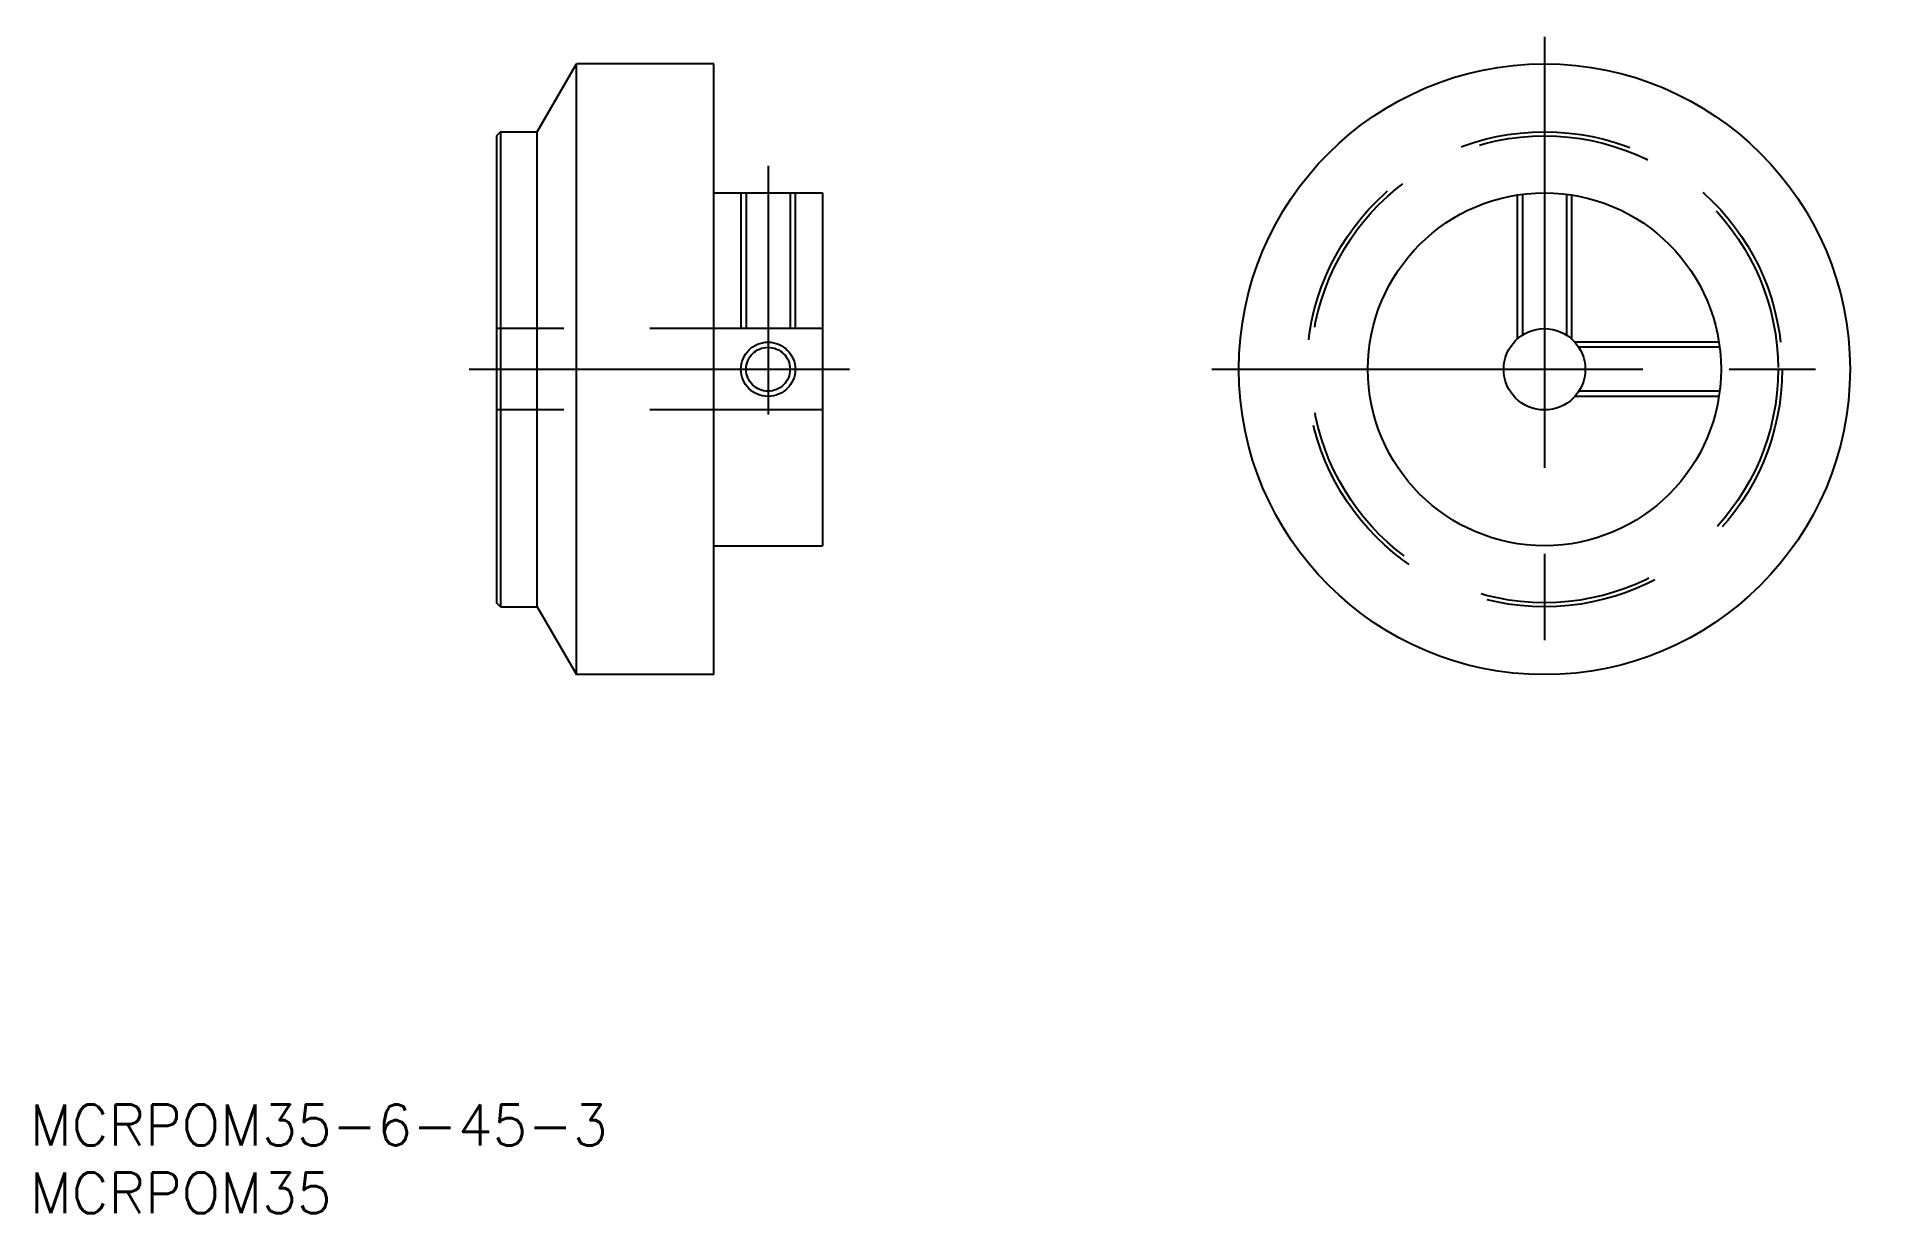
# Model space of a CAD drawing. Extents: x 1 to 136, y 0 to 87.
import ezdxf

# ---------------------------------------------------------------- set-up
doc = ezdxf.new("R2010")
doc.units = 0
doc.linetypes.add('CENTER', pattern=[50.8, 31.75, -6.35, 6.35, -6.35])
doc.linetypes.add('DASHED', pattern=[19.05, 12.7, -6.35])
doc.layers.get('0').update_dxf_attribs({"linetype": 'CONTINUOUS'})
doc.layers.add('CENTER', color=1, linetype='CENTER')
doc.styles.get("Standard").update_dxf_attribs({"font": 'txt.shx', "height": 3, "bigfont": 'bigfont.shx'})

# ---------------------------------------------------------------- blocks, each defined once
blk = doc.blocks.new('*U1')
at = {"color": 7, "linetype": 'CONTINUOUS'}
blk.add_text('MCRPOM35-6-45-3', height=3, dxfattribs=at).set_placement((0, 5))
blk = doc.blocks.new('*U2')
at = {"color": 7, "linetype": 'CONTINUOUS'}
blk.add_text('MCRPOM35', height=3, dxfattribs=at).set_placement((0, 0))

msp = doc.modelspace()

# ---------------------------------------------------------------- linework, layer by layer
at = {"color": 7, "linetype": 'CONTINUOUS'}
for p, q in [((37.361621, 79.686011), (40.248372, 84.686011)), ((50.361621, 84.686011), (40.248372, 84.686011)), ((40.248372, 39.686011), (40.248372, 84.686011)), ((50.361621, 39.686011), (50.361621, 84.686011)), ((34.661621, 79.686011), (34.361621, 79.386011)), ((34.361621, 79.386011), (34.361621, 44.986011)), ((34.661621, 79.686011), (37.361621, 79.686011)), ((34.661621, 79.686011), (34.661621, 44.686011)), ((37.361621, 44.686011), (37.361621, 79.686011)), ((50.361621, 75.186011), (58.361621, 75.186011)), ((58.361621, 75.186011), (58.361621, 49.186011)), ((50.361621, 49.186011), (58.361621, 49.186011)), ((34.661621, 44.686011), (34.361621, 44.986011)), ((34.661621, 44.686011), (37.361621, 44.686011)), ((37.361621, 44.686011), (40.248372, 39.686011)), ((50.361621, 39.686011), (40.248372, 39.686011))]:
    msp.add_line(p, q, dxfattribs=at)
at = {"color": 3, "linetype": 'DASHED'}
for p, q in [((52.361621, 75.186011), (52.361621, 65.186011)), ((52.740621, 75.186011), (52.740621, 65.186011)), ((55.982621, 75.186011), (55.982621, 65.186011)), ((56.361621, 75.186011), (56.361621, 65.186011)), ((109.532615, 75.031243), (109.532615, 64.422079)), ((109.911615, 75.084552), (109.911615, 64.710364)), ((113.153615, 75.084552), (113.153615, 64.710364)), ((113.532615, 75.031243), (113.532615, 64.422079)), ((58.361621, 65.186011), (34.361621, 65.186011)), ((124.377847, 64.186011), (113.768683, 64.186011)), ((124.431156, 63.807011), (114.056968, 63.807011)), ((124.377847, 60.186011), (113.768683, 60.186011)), ((124.431156, 60.565011), (114.056968, 60.565011)), ((58.361621, 59.186011), (34.361621, 59.186011))]:
    msp.add_line(p, q, dxfattribs=at)
at = {"color": 7, "linetype": 'CONTINUOUS'}
for radius in [22.5, 13, 3]:
    msp.add_circle((111.532615, 62.186011), radius, dxfattribs=at)
at = {"color": 3, "linetype": 'DASHED'}
for centre, radius in [((111.532615, 62.186011), 17.5), ((111.532615, 62.186011), 17.2), ((54.361621, 62.186011), 2), ((54.361621, 62.186011), 1.621)]:
    msp.add_circle(centre, radius, dxfattribs=at)
at = {"layer": 'CENTER', "color": 1, "linetype": 'CENTER'}
for p, q in [((111.532615, 86.686011), (111.532615, 37.686011)), ((54.361621, 77.186011), (54.361621, 58.865838)), ((32.361621, 62.186011), (60.361621, 62.186011)), ((87.032615, 62.186011), (136.032615, 62.186011))]:
    msp.add_line(p, q, dxfattribs=at)

# ---------------------------------------------------------------- block references
at = {"color": 7, "linetype": 'CONTINUOUS'}
for name in ['*U1', '*U2']:
    msp.add_blockref(name, (0, 0), dxfattribs=at)

doc.saveas('drawing.dxf')
